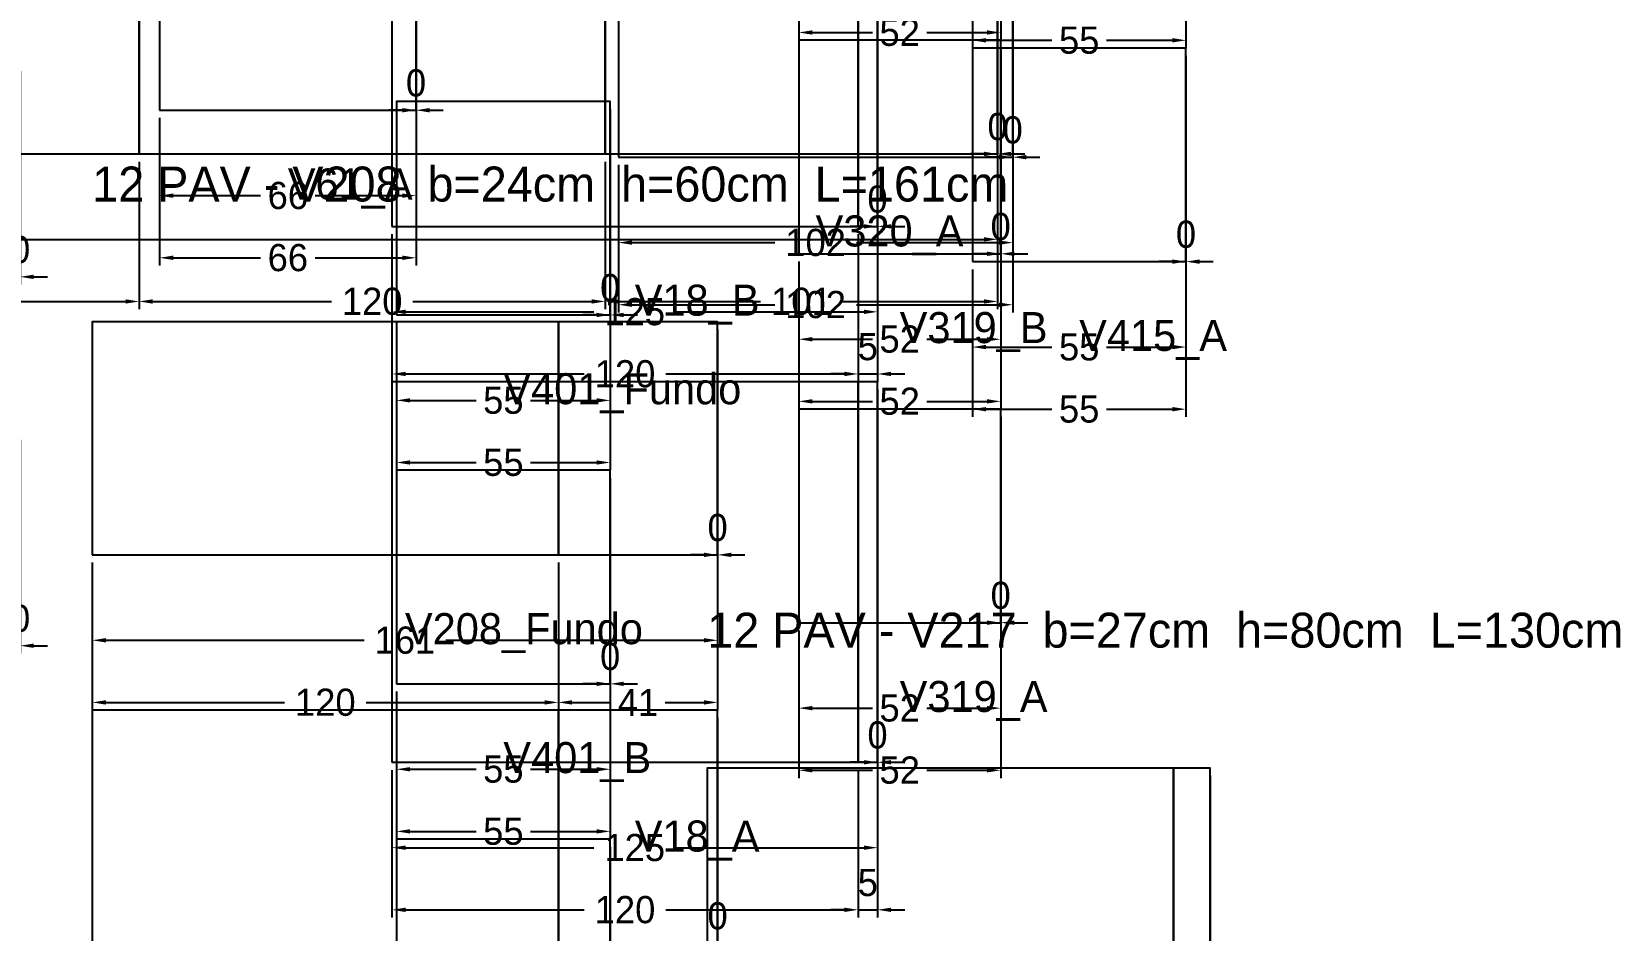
# Model space of a CAD drawing. Header units: metres. Extents: x 946 to 6411, y 1397 to 3666.
# Drawn here: x 3124.2 to 3533.1, y 1880.3 to 2111.7 of the extents above; entities that cross this region are included whole.
import ezdxf

# ---------------------------------------------------------------- set-up
doc = ezdxf.new("R2010")
doc.units = ezdxf.units.M
doc.layers.add('COTA', color=3, linetype='Continuous')
doc.dimstyles.new('COTA_VIG', dxfattribs={"dimtxt": 7, "dimasz": 3.5, "dimexe": 2, "dimexo": 2, "dimgap": 1.5, "dimtad": 1, "dimdec": 1, "dimcen": 2.5, "dimclrd": 3, "dimclre": 3, "dimclrt": 3, "dimazin": 3, "dimtfac": 1, "dimtmove": 0, "dimatfit": 3})

# ---------------------------------------------------------------- blocks, each defined once
blk = doc.blocks.new('_CLOSEDFILLED')
at = {"color": 0, "linetype": 'BYBLOCK'}
blk.add_solid([(-1, 0.16), (0, 0), (-1, -0.16)], dxfattribs=at)
blk = doc.blocks.new('*D202')
at = {"color": 3}
for p, q in [((3216.92, 1921.6), (3216.92, 1899.6)), ((3341.92, 1921.6), (3341.92, 1899.6)), ((3220.42, 1901.6), (3268.92, 1901.6)), ((3289.92, 1901.6), (3338.42, 1901.6))]:
    blk.add_line(p, q, dxfattribs=at)
at = {"layer": 'Defpoints'}
for p in [(3216.92, 1923.6), (3341.92, 1923.6), (3216.92, 1901.6)]:
    blk.add_point(p, dxfattribs=at)
at = {"layer": 'COTA', "color": 3, "xscale": 3.5, "yscale": 3.5, "rotation": 180}
blk.add_blockref('_CLOSEDFILLED', (3216.92, 1901.6), dxfattribs=at)
at = {"layer": 'COTA', "color": 3, "xscale": 3.5, "yscale": 3.5}
blk.add_blockref('_CLOSEDFILLED', (3341.92, 1901.6), dxfattribs=at)
at = {"layer": 'COTA', "color": 3, "insert": (3279.42, 1901.6), "char_height": 7, "attachment_point": 5}
blk.add_mtext('125', dxfattribs=at)
blk = doc.blocks.new('*D203')
at = {"color": 3}
for p, q in [((3216.92, 1921.6), (3216.92, 1883.6)), ((3336.92, 1921.6), (3336.92, 1883.6)), ((3220.42, 1885.6), (3266.42, 1885.6)), ((3287.42, 1885.6), (3333.42, 1885.6))]:
    blk.add_line(p, q, dxfattribs=at)
at = {"layer": 'Defpoints'}
for p in [(3216.92, 1923.6), (3336.92, 1923.6), (3216.92, 1885.6)]:
    blk.add_point(p, dxfattribs=at)
at = {"layer": 'COTA', "color": 3, "xscale": 3.5, "yscale": 3.5, "rotation": 180}
blk.add_blockref('_CLOSEDFILLED', (3216.92, 1885.6), dxfattribs=at)
at = {"layer": 'COTA', "color": 3, "xscale": 3.5, "yscale": 3.5}
blk.add_blockref('_CLOSEDFILLED', (3336.92, 1885.6), dxfattribs=at)
at = {"layer": 'COTA', "color": 3, "insert": (3276.92, 1885.6), "char_height": 7, "attachment_point": 5}
blk.add_mtext('120', dxfattribs=at)
blk = doc.blocks.new('*D206')
at = {"color": 3}
for p, q in [((3216.92, 2059.6), (3216.92, 2037.6)), ((3341.92, 2059.6), (3341.92, 2037.6)), ((3220.42, 2039.6), (3268.92, 2039.6)), ((3289.92, 2039.6), (3338.42, 2039.6))]:
    blk.add_line(p, q, dxfattribs=at)
at = {"layer": 'Defpoints'}
for p in [(3216.92, 2061.6), (3341.92, 2061.6), (3216.92, 2039.6)]:
    blk.add_point(p, dxfattribs=at)
at = {"layer": 'COTA', "color": 3, "xscale": 3.5, "yscale": 3.5, "rotation": 180}
blk.add_blockref('_CLOSEDFILLED', (3216.92, 2039.6), dxfattribs=at)
at = {"layer": 'COTA', "color": 3, "xscale": 3.5, "yscale": 3.5}
blk.add_blockref('_CLOSEDFILLED', (3341.92, 2039.6), dxfattribs=at)
at = {"layer": 'COTA', "color": 3, "insert": (3279.42, 2039.6), "char_height": 7, "attachment_point": 5}
blk.add_mtext('125', dxfattribs=at)
blk = doc.blocks.new('*D207')
at = {"color": 3}
for p, q in [((3216.92, 2059.6), (3216.92, 2021.6)), ((3336.92, 2059.6), (3336.92, 2021.6)), ((3220.42, 2023.6), (3266.42, 2023.6)), ((3287.42, 2023.6), (3333.42, 2023.6))]:
    blk.add_line(p, q, dxfattribs=at)
at = {"layer": 'Defpoints'}
for p in [(3216.92, 2061.6), (3336.92, 2061.6), (3216.92, 2023.6)]:
    blk.add_point(p, dxfattribs=at)
at = {"layer": 'COTA', "color": 3, "xscale": 3.5, "yscale": 3.5, "rotation": 180}
blk.add_blockref('_CLOSEDFILLED', (3216.92, 2023.6), dxfattribs=at)
at = {"layer": 'COTA', "color": 3, "xscale": 3.5, "yscale": 3.5}
blk.add_blockref('_CLOSEDFILLED', (3336.92, 2023.6), dxfattribs=at)
at = {"layer": 'COTA', "color": 3, "insert": (3276.92, 2023.6), "char_height": 7, "attachment_point": 5}
blk.add_mtext('120', dxfattribs=at)
blk = doc.blocks.new('*D457')
at = {"color": 3}
for p, q in [((2551.82, 2078.27), (2551.82, 2056.27)), ((3372.82, 2078.27), (3372.82, 2056.27)), ((2555.32, 2058.27), (2951.82, 2058.27)), ((2972.82, 2058.27), (3369.32, 2058.27))]:
    blk.add_line(p, q, dxfattribs=at)
at = {"layer": 'Defpoints'}
for p in [(2551.82, 2080.27), (3372.82, 2080.27), (2551.82, 2058.27)]:
    blk.add_point(p, dxfattribs=at)
at = {"layer": 'COTA', "color": 3, "xscale": 3.5, "yscale": 3.5, "rotation": 180}
blk.add_blockref('_CLOSEDFILLED', (2551.82, 2058.27), dxfattribs=at)
at = {"layer": 'COTA', "color": 3, "xscale": 3.5, "yscale": 3.5}
blk.add_blockref('_CLOSEDFILLED', (3372.82, 2058.27), dxfattribs=at)
at = {"layer": 'COTA', "color": 3, "insert": (2962.32, 2058.27), "char_height": 7, "attachment_point": 5}
blk.add_mtext('821', dxfattribs=at)
blk = doc.blocks.new('*D462')
at = {"color": 3}
for p, q in [((3031.82, 2078.27), (3031.82, 2040.27)), ((3151.82, 2078.27), (3151.82, 2040.27)), ((3035.32, 2042.27), (3081.32, 2042.27)), ((3102.32, 2042.27), (3148.32, 2042.27))]:
    blk.add_line(p, q, dxfattribs=at)
at = {"layer": 'Defpoints'}
for p in [(3031.82, 2080.27), (3151.82, 2080.27), (3031.82, 2042.27)]:
    blk.add_point(p, dxfattribs=at)
at = {"layer": 'COTA', "color": 3, "xscale": 3.5, "yscale": 3.5, "rotation": 180}
blk.add_blockref('_CLOSEDFILLED', (3031.82, 2042.27), dxfattribs=at)
at = {"layer": 'COTA', "color": 3, "xscale": 3.5, "yscale": 3.5}
blk.add_blockref('_CLOSEDFILLED', (3151.82, 2042.27), dxfattribs=at)
at = {"layer": 'COTA', "color": 3, "insert": (3091.82, 2042.27), "char_height": 7, "attachment_point": 5}
blk.add_mtext('120', dxfattribs=at)
blk = doc.blocks.new('*D463')
at = {"color": 3}
for p, q in [((3151.82, 2078.27), (3151.82, 2040.27)), ((3271.82, 2078.27), (3271.82, 2040.27)), ((3155.32, 2042.27), (3201.32, 2042.27)), ((3222.32, 2042.27), (3268.32, 2042.27))]:
    blk.add_line(p, q, dxfattribs=at)
at = {"layer": 'Defpoints'}
for p in [(3151.82, 2080.27), (3271.82, 2080.27), (3151.82, 2042.27)]:
    blk.add_point(p, dxfattribs=at)
at = {"layer": 'COTA', "color": 3, "xscale": 3.5, "yscale": 3.5, "rotation": 180}
blk.add_blockref('_CLOSEDFILLED', (3151.82, 2042.27), dxfattribs=at)
at = {"layer": 'COTA', "color": 3, "xscale": 3.5, "yscale": 3.5}
blk.add_blockref('_CLOSEDFILLED', (3271.82, 2042.27), dxfattribs=at)
at = {"layer": 'COTA', "color": 3, "insert": (3211.82, 2042.27), "char_height": 7, "attachment_point": 5}
blk.add_mtext('120', dxfattribs=at)
blk = doc.blocks.new('*D464')
at = {"color": 3}
for p, q in [((3271.82, 2078.27), (3271.82, 2040.27)), ((3372.82, 2078.27), (3372.82, 2040.27)), ((3275.32, 2042.27), (3311.82, 2042.27)), ((3332.82, 2042.27), (3369.32, 2042.27))]:
    blk.add_line(p, q, dxfattribs=at)
at = {"layer": 'Defpoints'}
for p in [(3271.82, 2080.27), (3372.82, 2080.27), (3271.82, 2042.27)]:
    blk.add_point(p, dxfattribs=at)
at = {"layer": 'COTA', "color": 3, "xscale": 3.5, "yscale": 3.5, "rotation": 180}
blk.add_blockref('_CLOSEDFILLED', (3271.82, 2042.27), dxfattribs=at)
at = {"layer": 'COTA', "color": 3, "xscale": 3.5, "yscale": 3.5}
blk.add_blockref('_CLOSEDFILLED', (3372.82, 2042.27), dxfattribs=at)
at = {"layer": 'COTA', "color": 3, "insert": (3322.32, 2042.27), "char_height": 7, "attachment_point": 5}
blk.add_mtext('101', dxfattribs=at)
blk = doc.blocks.new('*D517')
at = {"color": 3}
for p, q in [((3157.11, 2089.52), (3157.11, 2067.52)), ((3223.11, 2089.52), (3223.11, 2067.52)), ((3160.61, 2069.52), (3183.11, 2069.52)), ((3197.11, 2069.52), (3219.61, 2069.52))]:
    blk.add_line(p, q, dxfattribs=at)
at = {"layer": 'Defpoints'}
for p in [(3157.11, 2091.52), (3223.11, 2091.52), (3157.11, 2069.52)]:
    blk.add_point(p, dxfattribs=at)
at = {"layer": 'COTA', "color": 3, "xscale": 3.5, "yscale": 3.5, "rotation": 180}
blk.add_blockref('_CLOSEDFILLED', (3157.11, 2069.52), dxfattribs=at)
at = {"layer": 'COTA', "color": 3, "xscale": 3.5, "yscale": 3.5}
blk.add_blockref('_CLOSEDFILLED', (3223.11, 2069.52), dxfattribs=at)
at = {"layer": 'COTA', "color": 3, "insert": (3190.11, 2069.52), "char_height": 7, "attachment_point": 5}
blk.add_mtext('66', dxfattribs=at)
blk = doc.blocks.new('*D518')
at = {"color": 3}
for p, q in [((3157.11, 2089.52), (3157.11, 2051.52)), ((3223.11, 2089.52), (3223.11, 2051.52)), ((3160.61, 2053.52), (3183.11, 2053.52)), ((3197.11, 2053.52), (3219.61, 2053.52))]:
    blk.add_line(p, q, dxfattribs=at)
at = {"layer": 'Defpoints'}
for p in [(3157.11, 2091.52), (3223.11, 2091.52), (3157.11, 2053.52)]:
    blk.add_point(p, dxfattribs=at)
at = {"layer": 'COTA', "color": 3, "xscale": 3.5, "yscale": 3.5, "rotation": 180}
blk.add_blockref('_CLOSEDFILLED', (3157.11, 2053.52), dxfattribs=at)
at = {"layer": 'COTA', "color": 3, "xscale": 3.5, "yscale": 3.5}
blk.add_blockref('_CLOSEDFILLED', (3223.11, 2053.52), dxfattribs=at)
at = {"layer": 'COTA', "color": 3, "insert": (3190.11, 2053.52), "char_height": 7, "attachment_point": 5}
blk.add_mtext('66', dxfattribs=at)
blk = doc.blocks.new('*D885')
at = {"color": 3}
for p, q in [((3139.76, 1975.01), (3139.76, 1953.01)), ((3300.76, 1975.01), (3300.76, 1953.01)), ((3143.26, 1955.01), (3209.76, 1955.01)), ((3230.76, 1955.01), (3297.26, 1955.01))]:
    blk.add_line(p, q, dxfattribs=at)
at = {"layer": 'Defpoints'}
for p in [(3139.76, 1977.01), (3300.76, 1977.01), (3139.76, 1955.01)]:
    blk.add_point(p, dxfattribs=at)
at = {"layer": 'COTA', "color": 3, "xscale": 3.5, "yscale": 3.5, "rotation": 180}
blk.add_blockref('_CLOSEDFILLED', (3139.76, 1955.01), dxfattribs=at)
at = {"layer": 'COTA', "color": 3, "xscale": 3.5, "yscale": 3.5}
blk.add_blockref('_CLOSEDFILLED', (3300.76, 1955.01), dxfattribs=at)
at = {"layer": 'COTA', "color": 3, "insert": (3220.26, 1955.01), "char_height": 7, "attachment_point": 5}
blk.add_mtext('161', dxfattribs=at)
blk = doc.blocks.new('*D886')
at = {"color": 3}
for p, q in [((3139.76, 1975.01), (3139.76, 1937.01)), ((3259.76, 1975.01), (3259.76, 1937.01)), ((3143.26, 1939.01), (3189.26, 1939.01)), ((3210.26, 1939.01), (3256.26, 1939.01))]:
    blk.add_line(p, q, dxfattribs=at)
at = {"layer": 'Defpoints'}
for p in [(3139.76, 1977.01), (3259.76, 1977.01), (3139.76, 1939.01)]:
    blk.add_point(p, dxfattribs=at)
at = {"layer": 'COTA', "color": 3, "xscale": 3.5, "yscale": 3.5, "rotation": 180}
blk.add_blockref('_CLOSEDFILLED', (3139.76, 1939.01), dxfattribs=at)
at = {"layer": 'COTA', "color": 3, "xscale": 3.5, "yscale": 3.5}
blk.add_blockref('_CLOSEDFILLED', (3259.76, 1939.01), dxfattribs=at)
at = {"layer": 'COTA', "color": 3, "insert": (3199.76, 1939.01), "char_height": 7, "attachment_point": 5}
blk.add_mtext('120', dxfattribs=at)
blk = doc.blocks.new('*D887')
at = {"color": 3}
for p, q in [((3259.76, 1975.01), (3259.76, 1937.01)), ((3300.76, 1975.01), (3300.76, 1937.01)), ((3263.26, 1939.01), (3273.26, 1939.01)), ((3287.26, 1939.01), (3297.26, 1939.01))]:
    blk.add_line(p, q, dxfattribs=at)
at = {"layer": 'Defpoints'}
for p in [(3259.76, 1977.01), (3300.76, 1977.01), (3259.76, 1939.01)]:
    blk.add_point(p, dxfattribs=at)
at = {"layer": 'COTA', "color": 3, "xscale": 3.5, "yscale": 3.5, "rotation": 180}
blk.add_blockref('_CLOSEDFILLED', (3259.76, 1939.01), dxfattribs=at)
at = {"layer": 'COTA', "color": 3, "xscale": 3.5, "yscale": 3.5}
blk.add_blockref('_CLOSEDFILLED', (3300.76, 1939.01), dxfattribs=at)
at = {"layer": 'COTA', "color": 3, "insert": (3280.26, 1939.01), "char_height": 7, "attachment_point": 5}
blk.add_mtext('41', dxfattribs=at)
blk = doc.blocks.new('*D1540')
at = {"color": 3}
for p, q in [((3321.63, 1957.54), (3321.63, 1935.54)), ((3373.63, 1957.54), (3373.63, 1935.54)), ((3325.13, 1937.54), (3340.63, 1937.54)), ((3354.63, 1937.54), (3370.13, 1937.54))]:
    blk.add_line(p, q, dxfattribs=at)
at = {"layer": 'Defpoints'}
for p in [(3321.63, 1959.54), (3373.63, 1959.54), (3321.63, 1937.54)]:
    blk.add_point(p, dxfattribs=at)
at = {"layer": 'COTA', "color": 3, "xscale": 3.5, "yscale": 3.5, "rotation": 180}
blk.add_blockref('_CLOSEDFILLED', (3321.63, 1937.54), dxfattribs=at)
at = {"layer": 'COTA', "color": 3, "xscale": 3.5, "yscale": 3.5}
blk.add_blockref('_CLOSEDFILLED', (3373.63, 1937.54), dxfattribs=at)
at = {"layer": 'COTA', "color": 3, "insert": (3347.63, 1937.54), "char_height": 7, "attachment_point": 5}
blk.add_mtext('52', dxfattribs=at)
blk = doc.blocks.new('*D1541')
at = {"color": 3}
for p, q in [((3321.63, 1957.54), (3321.63, 1919.54)), ((3373.63, 1957.54), (3373.63, 1919.54)), ((3325.13, 1921.54), (3340.63, 1921.54)), ((3354.63, 1921.54), (3370.13, 1921.54))]:
    blk.add_line(p, q, dxfattribs=at)
at = {"layer": 'Defpoints'}
for p in [(3321.63, 1959.54), (3373.63, 1959.54), (3321.63, 1921.54)]:
    blk.add_point(p, dxfattribs=at)
at = {"layer": 'COTA', "color": 3, "xscale": 3.5, "yscale": 3.5, "rotation": 180}
blk.add_blockref('_CLOSEDFILLED', (3321.63, 1921.54), dxfattribs=at)
at = {"layer": 'COTA', "color": 3, "xscale": 3.5, "yscale": 3.5}
blk.add_blockref('_CLOSEDFILLED', (3373.63, 1921.54), dxfattribs=at)
at = {"layer": 'COTA', "color": 3, "insert": (3347.63, 1921.54), "char_height": 7, "attachment_point": 5}
blk.add_mtext('52', dxfattribs=at)
blk = doc.blocks.new('*D1543')
at = {"color": 3}
for p, q in [((3321.63, 2052.54), (3321.63, 2030.54)), ((3373.63, 2052.54), (3373.63, 2030.54)), ((3325.13, 2032.54), (3340.63, 2032.54)), ((3354.63, 2032.54), (3370.13, 2032.54))]:
    blk.add_line(p, q, dxfattribs=at)
at = {"layer": 'Defpoints'}
for p in [(3321.63, 2054.54), (3373.63, 2054.54), (3321.63, 2032.54)]:
    blk.add_point(p, dxfattribs=at)
at = {"layer": 'COTA', "color": 3, "xscale": 3.5, "yscale": 3.5, "rotation": 180}
blk.add_blockref('_CLOSEDFILLED', (3321.63, 2032.54), dxfattribs=at)
at = {"layer": 'COTA', "color": 3, "xscale": 3.5, "yscale": 3.5}
blk.add_blockref('_CLOSEDFILLED', (3373.63, 2032.54), dxfattribs=at)
at = {"layer": 'COTA', "color": 3, "insert": (3347.63, 2032.54), "char_height": 7, "attachment_point": 5}
blk.add_mtext('52', dxfattribs=at)
blk = doc.blocks.new('*D1544')
at = {"color": 3}
for p, q in [((3321.63, 2052.54), (3321.63, 2014.54)), ((3373.63, 2052.54), (3373.63, 2014.54)), ((3325.13, 2016.54), (3340.63, 2016.54)), ((3354.63, 2016.54), (3370.13, 2016.54))]:
    blk.add_line(p, q, dxfattribs=at)
at = {"layer": 'Defpoints'}
for p in [(3321.63, 2054.54), (3373.63, 2054.54), (3321.63, 2016.54)]:
    blk.add_point(p, dxfattribs=at)
at = {"layer": 'COTA', "color": 3, "xscale": 3.5, "yscale": 3.5, "rotation": 180}
blk.add_blockref('_CLOSEDFILLED', (3321.63, 2016.54), dxfattribs=at)
at = {"layer": 'COTA', "color": 3, "xscale": 3.5, "yscale": 3.5}
blk.add_blockref('_CLOSEDFILLED', (3373.63, 2016.54), dxfattribs=at)
at = {"layer": 'COTA', "color": 3, "insert": (3347.63, 2016.54), "char_height": 7, "attachment_point": 5}
blk.add_mtext('52', dxfattribs=at)
blk = doc.blocks.new('*D1547')
at = {"color": 3}
for p, q in [((3321.63, 2147.54), (3321.63, 2109.54)), ((3373.63, 2147.54), (3373.63, 2109.54)), ((3325.13, 2111.54), (3340.63, 2111.54)), ((3354.63, 2111.54), (3370.13, 2111.54))]:
    blk.add_line(p, q, dxfattribs=at)
at = {"layer": 'Defpoints'}
for p in [(3321.63, 2149.54), (3373.63, 2149.54), (3321.63, 2111.54)]:
    blk.add_point(p, dxfattribs=at)
at = {"layer": 'COTA', "color": 3, "xscale": 3.5, "yscale": 3.5, "rotation": 180}
blk.add_blockref('_CLOSEDFILLED', (3321.63, 2111.54), dxfattribs=at)
at = {"layer": 'COTA', "color": 3, "xscale": 3.5, "yscale": 3.5}
blk.add_blockref('_CLOSEDFILLED', (3373.63, 2111.54), dxfattribs=at)
at = {"layer": 'COTA', "color": 3, "insert": (3347.63, 2111.54), "char_height": 7, "attachment_point": 5}
blk.add_mtext('52', dxfattribs=at)
blk = doc.blocks.new('*D1549')
at = {"color": 3}
for p, q in [((3275.23, 2077.43), (3275.23, 2055.43)), ((3376.73, 2077.43), (3376.73, 2055.43)), ((3278.73, 2057.43), (3315.48, 2057.43)), ((3336.48, 2057.43), (3373.23, 2057.43))]:
    blk.add_line(p, q, dxfattribs=at)
at = {"layer": 'Defpoints'}
for p in [(3275.23, 2079.43), (3376.73, 2079.43), (3275.23, 2057.43)]:
    blk.add_point(p, dxfattribs=at)
at = {"layer": 'COTA', "color": 3, "xscale": 3.5, "yscale": 3.5, "rotation": 180}
blk.add_blockref('_CLOSEDFILLED', (3275.23, 2057.43), dxfattribs=at)
at = {"layer": 'COTA', "color": 3, "xscale": 3.5, "yscale": 3.5}
blk.add_blockref('_CLOSEDFILLED', (3376.73, 2057.43), dxfattribs=at)
at = {"layer": 'COTA', "color": 3, "insert": (3325.98, 2057.43), "char_height": 7, "attachment_point": 5}
blk.add_mtext('102', dxfattribs=at)
blk = doc.blocks.new('*D1550')
at = {"color": 3}
for p, q in [((3275.23, 2077.43), (3275.23, 2039.43)), ((3376.73, 2077.43), (3376.73, 2039.43)), ((3278.73, 2041.43), (3315.48, 2041.43)), ((3336.48, 2041.43), (3373.23, 2041.43))]:
    blk.add_line(p, q, dxfattribs=at)
at = {"layer": 'Defpoints'}
for p in [(3275.23, 2079.43), (3376.73, 2079.43), (3275.23, 2041.43)]:
    blk.add_point(p, dxfattribs=at)
at = {"layer": 'COTA', "color": 3, "xscale": 3.5, "yscale": 3.5, "rotation": 180}
blk.add_blockref('_CLOSEDFILLED', (3275.23, 2041.43), dxfattribs=at)
at = {"layer": 'COTA', "color": 3, "xscale": 3.5, "yscale": 3.5}
blk.add_blockref('_CLOSEDFILLED', (3376.73, 2041.43), dxfattribs=at)
at = {"layer": 'COTA', "color": 3, "insert": (3325.98, 2041.43), "char_height": 7, "attachment_point": 5}
blk.add_mtext('102', dxfattribs=at)
blk = doc.blocks.new('*D1681')
at = {"color": 3}
for p, q in [((3218.09, 1941.8), (3218.09, 1919.8)), ((3273.09, 1941.8), (3273.09, 1919.8)), ((3221.59, 1921.8), (3238.59, 1921.8)), ((3252.59, 1921.8), (3269.59, 1921.8))]:
    blk.add_line(p, q, dxfattribs=at)
at = {"layer": 'Defpoints'}
for p in [(3218.09, 1943.8), (3273.09, 1943.8), (3218.09, 1921.8)]:
    blk.add_point(p, dxfattribs=at)
at = {"layer": 'COTA', "color": 3, "xscale": 3.5, "yscale": 3.5, "rotation": 180}
blk.add_blockref('_CLOSEDFILLED', (3218.09, 1921.8), dxfattribs=at)
at = {"layer": 'COTA', "color": 3, "xscale": 3.5, "yscale": 3.5}
blk.add_blockref('_CLOSEDFILLED', (3273.09, 1921.8), dxfattribs=at)
at = {"layer": 'COTA', "color": 3, "insert": (3245.59, 1921.8), "char_height": 7, "attachment_point": 5}
blk.add_mtext('55', dxfattribs=at)
blk = doc.blocks.new('*D1682')
at = {"color": 3}
for p, q in [((3218.09, 1941.8), (3218.09, 1903.8)), ((3273.09, 1941.8), (3273.09, 1903.8)), ((3221.59, 1905.8), (3238.59, 1905.8)), ((3252.59, 1905.8), (3269.59, 1905.8))]:
    blk.add_line(p, q, dxfattribs=at)
at = {"layer": 'Defpoints'}
for p in [(3218.09, 1943.8), (3273.09, 1943.8), (3218.09, 1905.8)]:
    blk.add_point(p, dxfattribs=at)
at = {"layer": 'COTA', "color": 3, "xscale": 3.5, "yscale": 3.5, "rotation": 180}
blk.add_blockref('_CLOSEDFILLED', (3218.09, 1905.8), dxfattribs=at)
at = {"layer": 'COTA', "color": 3, "xscale": 3.5, "yscale": 3.5}
blk.add_blockref('_CLOSEDFILLED', (3273.09, 1905.8), dxfattribs=at)
at = {"layer": 'COTA', "color": 3, "insert": (3245.59, 1905.8), "char_height": 7, "attachment_point": 5}
blk.add_mtext('55', dxfattribs=at)
blk = doc.blocks.new('*D1684')
at = {"color": 3}
for p, q in [((3218.09, 2036.8), (3218.09, 2014.8)), ((3273.09, 2036.8), (3273.09, 2014.8)), ((3221.59, 2016.8), (3238.59, 2016.8)), ((3252.59, 2016.8), (3269.59, 2016.8))]:
    blk.add_line(p, q, dxfattribs=at)
at = {"layer": 'Defpoints'}
for p in [(3218.09, 2038.8), (3273.09, 2038.8), (3218.09, 2016.8)]:
    blk.add_point(p, dxfattribs=at)
at = {"layer": 'COTA', "color": 3, "xscale": 3.5, "yscale": 3.5, "rotation": 180}
blk.add_blockref('_CLOSEDFILLED', (3218.09, 2016.8), dxfattribs=at)
at = {"layer": 'COTA', "color": 3, "xscale": 3.5, "yscale": 3.5}
blk.add_blockref('_CLOSEDFILLED', (3273.09, 2016.8), dxfattribs=at)
at = {"layer": 'COTA', "color": 3, "insert": (3245.59, 2016.8), "char_height": 7, "attachment_point": 5}
blk.add_mtext('55', dxfattribs=at)
blk = doc.blocks.new('*D1685')
at = {"color": 3}
for p, q in [((3218.09, 2036.8), (3218.09, 1998.8)), ((3273.09, 2036.8), (3273.09, 1998.8)), ((3221.59, 2000.8), (3238.59, 2000.8)), ((3252.59, 2000.8), (3269.59, 2000.8))]:
    blk.add_line(p, q, dxfattribs=at)
at = {"layer": 'Defpoints'}
for p in [(3218.09, 2038.8), (3273.09, 2038.8), (3218.09, 2000.8)]:
    blk.add_point(p, dxfattribs=at)
at = {"layer": 'COTA', "color": 3, "xscale": 3.5, "yscale": 3.5, "rotation": 180}
blk.add_blockref('_CLOSEDFILLED', (3218.09, 2000.8), dxfattribs=at)
at = {"layer": 'COTA', "color": 3, "xscale": 3.5, "yscale": 3.5}
blk.add_blockref('_CLOSEDFILLED', (3273.09, 2000.8), dxfattribs=at)
at = {"layer": 'COTA', "color": 3, "insert": (3245.59, 2000.8), "char_height": 7, "attachment_point": 5}
blk.add_mtext('55', dxfattribs=at)
blk = doc.blocks.new('*D1960')
at = {"color": 3}
for p, q in [((3366.34, 2050.53), (3366.34, 2028.53)), ((3421.34, 2050.53), (3421.34, 2028.53)), ((3369.84, 2030.53), (3386.84, 2030.53)), ((3400.84, 2030.53), (3417.84, 2030.53))]:
    blk.add_line(p, q, dxfattribs=at)
at = {"layer": 'Defpoints'}
for p in [(3366.34, 2052.53), (3421.34, 2052.53), (3366.34, 2030.53)]:
    blk.add_point(p, dxfattribs=at)
at = {"layer": 'COTA', "color": 3, "xscale": 3.5, "yscale": 3.5, "rotation": 180}
blk.add_blockref('_CLOSEDFILLED', (3366.34, 2030.53), dxfattribs=at)
at = {"layer": 'COTA', "color": 3, "xscale": 3.5, "yscale": 3.5}
blk.add_blockref('_CLOSEDFILLED', (3421.34, 2030.53), dxfattribs=at)
at = {"layer": 'COTA', "color": 3, "insert": (3393.84, 2030.53), "char_height": 7, "attachment_point": 5}
blk.add_mtext('55', dxfattribs=at)
blk = doc.blocks.new('*D1961')
at = {"color": 3}
for p, q in [((3366.34, 2050.53), (3366.34, 2012.53)), ((3421.34, 2050.53), (3421.34, 2012.53)), ((3369.84, 2014.53), (3386.84, 2014.53)), ((3400.84, 2014.53), (3417.84, 2014.53))]:
    blk.add_line(p, q, dxfattribs=at)
at = {"layer": 'Defpoints'}
for p in [(3366.34, 2052.53), (3421.34, 2052.53), (3366.34, 2014.53)]:
    blk.add_point(p, dxfattribs=at)
at = {"layer": 'COTA', "color": 3, "xscale": 3.5, "yscale": 3.5, "rotation": 180}
blk.add_blockref('_CLOSEDFILLED', (3366.34, 2014.53), dxfattribs=at)
at = {"layer": 'COTA', "color": 3, "xscale": 3.5, "yscale": 3.5}
blk.add_blockref('_CLOSEDFILLED', (3421.34, 2014.53), dxfattribs=at)
at = {"layer": 'COTA', "color": 3, "insert": (3393.84, 2014.53), "char_height": 7, "attachment_point": 5}
blk.add_mtext('55', dxfattribs=at)
blk = doc.blocks.new('*D1964')
at = {"color": 3}
for p, q in [((3366.34, 2145.53), (3366.34, 2107.53)), ((3421.34, 2145.53), (3421.34, 2107.53)), ((3369.84, 2109.53), (3386.84, 2109.53)), ((3400.84, 2109.53), (3417.84, 2109.53))]:
    blk.add_line(p, q, dxfattribs=at)
at = {"layer": 'Defpoints'}
for p in [(3366.34, 2147.53), (3421.34, 2147.53), (3366.34, 2109.53)]:
    blk.add_point(p, dxfattribs=at)
at = {"layer": 'COTA', "color": 3, "xscale": 3.5, "yscale": 3.5, "rotation": 180}
blk.add_blockref('_CLOSEDFILLED', (3366.34, 2109.53), dxfattribs=at)
at = {"layer": 'COTA', "color": 3, "xscale": 3.5, "yscale": 3.5}
blk.add_blockref('_CLOSEDFILLED', (3421.34, 2109.53), dxfattribs=at)
at = {"layer": 'COTA', "color": 3, "insert": (3393.84, 2109.53), "char_height": 7, "attachment_point": 5}
blk.add_mtext('55', dxfattribs=at)

msp = doc.modelspace()

# ---------------------------------------------------------------- linework, layer by layer
at = {"layer": 'Paineis'}
for points in [[(3275.23, 2079.43), (3376.73, 2079.43), (3376.73, 2199.43), (3275.23, 2199.43)], [(3216.92, 2061.6), (3336.92, 2061.6), (3336.92, 2159.6), (3216.92, 2159.6)], [(3336.92, 2061.6), (3341.92, 2061.6), (3341.92, 2159.6), (3336.92, 2159.6)], [(3157.11, 2091.52), (3223.11, 2091.52), (3223.11, 2146.52), (3157.11, 2146.52)], [(3031.82, 2080.27), (3151.82, 2080.27), (3151.82, 2135.27), (3031.82, 2135.27)], [(3151.82, 2080.27), (3271.82, 2080.27), (3271.82, 2135.27), (3151.82, 2135.27)], [(3271.82, 2080.27), (3372.82, 2080.27), (3372.82, 2135.27), (3271.82, 2135.27)], [(3321.63, 2054.54), (3373.63, 2054.54), (3373.63, 2109.54), (3321.63, 2109.54)], [(3366.34, 2052.53), (3421.34, 2052.53), (3421.34, 2107.53), (3366.34, 2107.53)], [(3218.09, 2038.8), (3273.09, 2038.8), (3273.09, 2093.8), (3218.09, 2093.8)], [(3139.76, 1977.01), (3259.76, 1977.01), (3259.76, 2037.01), (3139.76, 2037.01)], [(3259.76, 1977.01), (3300.76, 1977.01), (3300.76, 2037.01), (3259.76, 2037.01)], [(3216.92, 1923.6), (3336.92, 1923.6), (3336.92, 2021.6), (3216.92, 2021.6)], [(3336.92, 1923.6), (3341.92, 1923.6), (3341.92, 2021.6), (3336.92, 2021.6)], [(3321.63, 1959.54), (3373.63, 1959.54), (3373.63, 2014.54), (3321.63, 2014.54)], [(3218.09, 1943.8), (3273.09, 1943.8), (3273.09, 1998.8), (3218.09, 1998.8)], [(3139.76, 1877.01), (3259.76, 1877.01), (3259.76, 1937.01), (3139.76, 1937.01)], [(3259.76, 1877.01), (3300.76, 1877.01), (3300.76, 1937.01), (3259.76, 1937.01)], [(3298.1, 1842.12), (3418.1, 1842.12), (3418.1, 1922.12), (3298.1, 1922.12)], [(3418.1, 1842.12), (3427.6, 1842.12), (3427.6, 1922.12), (3418.1, 1922.12)], [(3218.09, 1848.8), (3273.09, 1848.8), (3273.09, 1903.8), (3218.09, 1903.8)]]:
    msp.add_lwpolyline(points, close=True, dxfattribs=at)

# ---------------------------------------------------------------- texts
at = {"layer": 'NOMENCLATURA', "char_height": 9, "attachment_point": 1}
for s, insert in [('12 PAV - V208  b=24cm  h=60cm  L=161cm', (3139.76, 2077.01)), ('12 PAV - V217  b=27cm  h=80cm  L=130cm', (3298.1, 1962.12))]:
    msp.add_mtext(s, dxfattribs=dict(at, insert=insert))
at = {"layer": 'Texto Secao', "char_height": 8, "attachment_point": 1}
for s, insert in [('V61_A', (3190.11, 2076.52)), ('V320_A', (3325.98, 2064.43)), ('V18_B', (3279.42, 2046.6)), ('V319_B', (3347.63, 2039.54)), ('V415_A', (3393.84, 2037.53)), ('V401_Fundo', (3245.59, 2023.8)), ('V208_Fundo', (3220.26, 1962.01)), ('V319_A', (3347.63, 1944.54)), ('V401_B', (3245.59, 1928.8)), ('V18_A', (3279.42, 1908.6))]:
    msp.add_mtext(s, dxfattribs=dict(at, insert=insert))

# ---------------------------------------------------------------- dimensions: what is measured, and where the dimension line sits
at = {"layer": 'COTA'}
for base, p1, p2 in [((3376.73, 2079.43), (3376.73, 2079.43), (3376.73, 2199.43)), ((3341.92, 2061.6), (3341.92, 2061.6), (3341.92, 2159.6)), ((3223.11, 2091.52), (3223.11, 2091.52), (3223.11, 2146.52)), ((3372.82, 2080.27), (3372.82, 2080.27), (3372.82, 2135.27)), ((3373.63, 2054.54), (3373.63, 2054.54), (3373.63, 2109.54)), ((3421.34, 2052.53), (3421.34, 2052.53), (3421.34, 2107.53)), ((3121.2, 2048.61), (3121.2, 2048.61), (3121.2, 2103.61)), ((3273.09, 2038.8), (3273.09, 2038.8), (3273.09, 2093.8)), ((3336.92, 2023.6), (3336.92, 2061.6), (3341.92, 2061.6)), ((3300.76, 1977.01), (3300.76, 1977.01), (3300.76, 2037.01)), ((3341.92, 1923.6), (3341.92, 1923.6), (3341.92, 2021.6)), ((3373.63, 1959.54), (3373.63, 1959.54), (3373.63, 2014.54)), ((3121.2, 1953.61), (3121.2, 1953.61), (3121.2, 2008.61)), ((3273.09, 1943.8), (3273.09, 1943.8), (3273.09, 1998.8)), ((3300.76, 1877.01), (3300.76, 1877.01), (3300.76, 1937.01)), ((3336.92, 1885.6), (3336.92, 1923.6), (3341.92, 1923.6)), ((3427.6, 1842.12), (3427.6, 1842.12), (3427.6, 1922.12)), ((3273.09, 1848.8), (3273.09, 1848.8), (3273.09, 1903.8))]:
    msp.add_linear_dim(base=base, p1=p1, p2=p2, dimstyle='COTA_VIG', dxfattribs=at).render()
for base, p1, p2, picture, middle in [((3321.63, 2111.54), (3321.63, 2149.54), (3373.63, 2149.54), '*D1547', (3347.63, 2111.54)), ((3366.34, 2109.53), (3366.34, 2147.53), (3421.34, 2147.53), '*D1964', (3393.84, 2109.53)), ((3157.11, 2069.52), (3157.11, 2091.52), (3223.11, 2091.52), '*D517', (3190.11, 2069.52)), ((3157.11, 2053.52), (3157.11, 2091.52), (3223.11, 2091.52), '*D518', (3190.11, 2053.52)), ((2551.82, 2058.27), (2551.82, 2080.27), (3372.82, 2080.27), '*D457', (2962.32, 2058.27)), ((3031.82, 2042.27), (3031.82, 2080.27), (3151.82, 2080.27), '*D462', (3091.82, 2042.27)), ((3151.82, 2042.27), (3151.82, 2080.27), (3271.82, 2080.27), '*D463', (3211.82, 2042.27)), ((3271.82, 2042.27), (3271.82, 2080.27), (3372.82, 2080.27), '*D464', (3322.32, 2042.27)), ((3275.23, 2057.43), (3275.23, 2079.43), (3376.73, 2079.43), '*D1549', (3325.98, 2057.43)), ((3275.23, 2041.43), (3275.23, 2079.43), (3376.73, 2079.43), '*D1550', (3325.98, 2041.43)), ((3216.92, 2039.6), (3216.92, 2061.6), (3341.92, 2061.6), '*D206', (3279.42, 2039.6)), ((3216.92, 2023.6), (3216.92, 2061.6), (3336.92, 2061.6), '*D207', (3276.92, 2023.6)), ((3321.63, 2032.54), (3321.63, 2054.54), (3373.63, 2054.54), '*D1543', (3347.63, 2032.54)), ((3321.63, 2016.54), (3321.63, 2054.54), (3373.63, 2054.54), '*D1544', (3347.63, 2016.54)), ((3366.34, 2030.53), (3366.34, 2052.53), (3421.34, 2052.53), '*D1960', (3393.84, 2030.53)), ((3366.34, 2014.53), (3366.34, 2052.53), (3421.34, 2052.53), '*D1961', (3393.84, 2014.53)), ((3218.09, 2016.8), (3218.09, 2038.8), (3273.09, 2038.8), '*D1684', (3245.59, 2016.8)), ((3218.09, 2000.8), (3218.09, 2038.8), (3273.09, 2038.8), '*D1685', (3245.59, 2000.8)), ((3139.76, 1955.01), (3139.76, 1977.01), (3300.76, 1977.01), '*D885', (3220.26, 1955.01)), ((3139.76, 1939.01), (3139.76, 1977.01), (3259.76, 1977.01), '*D886', (3199.76, 1939.01)), ((3259.76, 1939.01), (3259.76, 1977.01), (3300.76, 1977.01), '*D887', (3280.26, 1939.01)), ((3321.63, 1937.54), (3321.63, 1959.54), (3373.63, 1959.54), '*D1540', (3347.63, 1937.54)), ((3321.63, 1921.54), (3321.63, 1959.54), (3373.63, 1959.54), '*D1541', (3347.63, 1921.54)), ((3218.09, 1921.8), (3218.09, 1943.8), (3273.09, 1943.8), '*D1681', (3245.59, 1921.8)), ((3218.09, 1905.8), (3218.09, 1943.8), (3273.09, 1943.8), '*D1682', (3245.59, 1905.8)), ((3216.92, 1901.6), (3216.92, 1923.6), (3341.92, 1923.6), '*D202', (3279.42, 1901.6)), ((3216.92, 1885.6), (3216.92, 1923.6), (3336.92, 1923.6), '*D203', (3276.92, 1885.6))]:
    dim = msp.add_linear_dim(base=base, p1=p1, p2=p2, dimstyle='COTA_VIG', dxfattribs=at)
    dim.commit()
    dim.dimension.update_dxf_attribs({"geometry": picture, "text_midpoint": middle})

doc.saveas('drawing.dxf')
